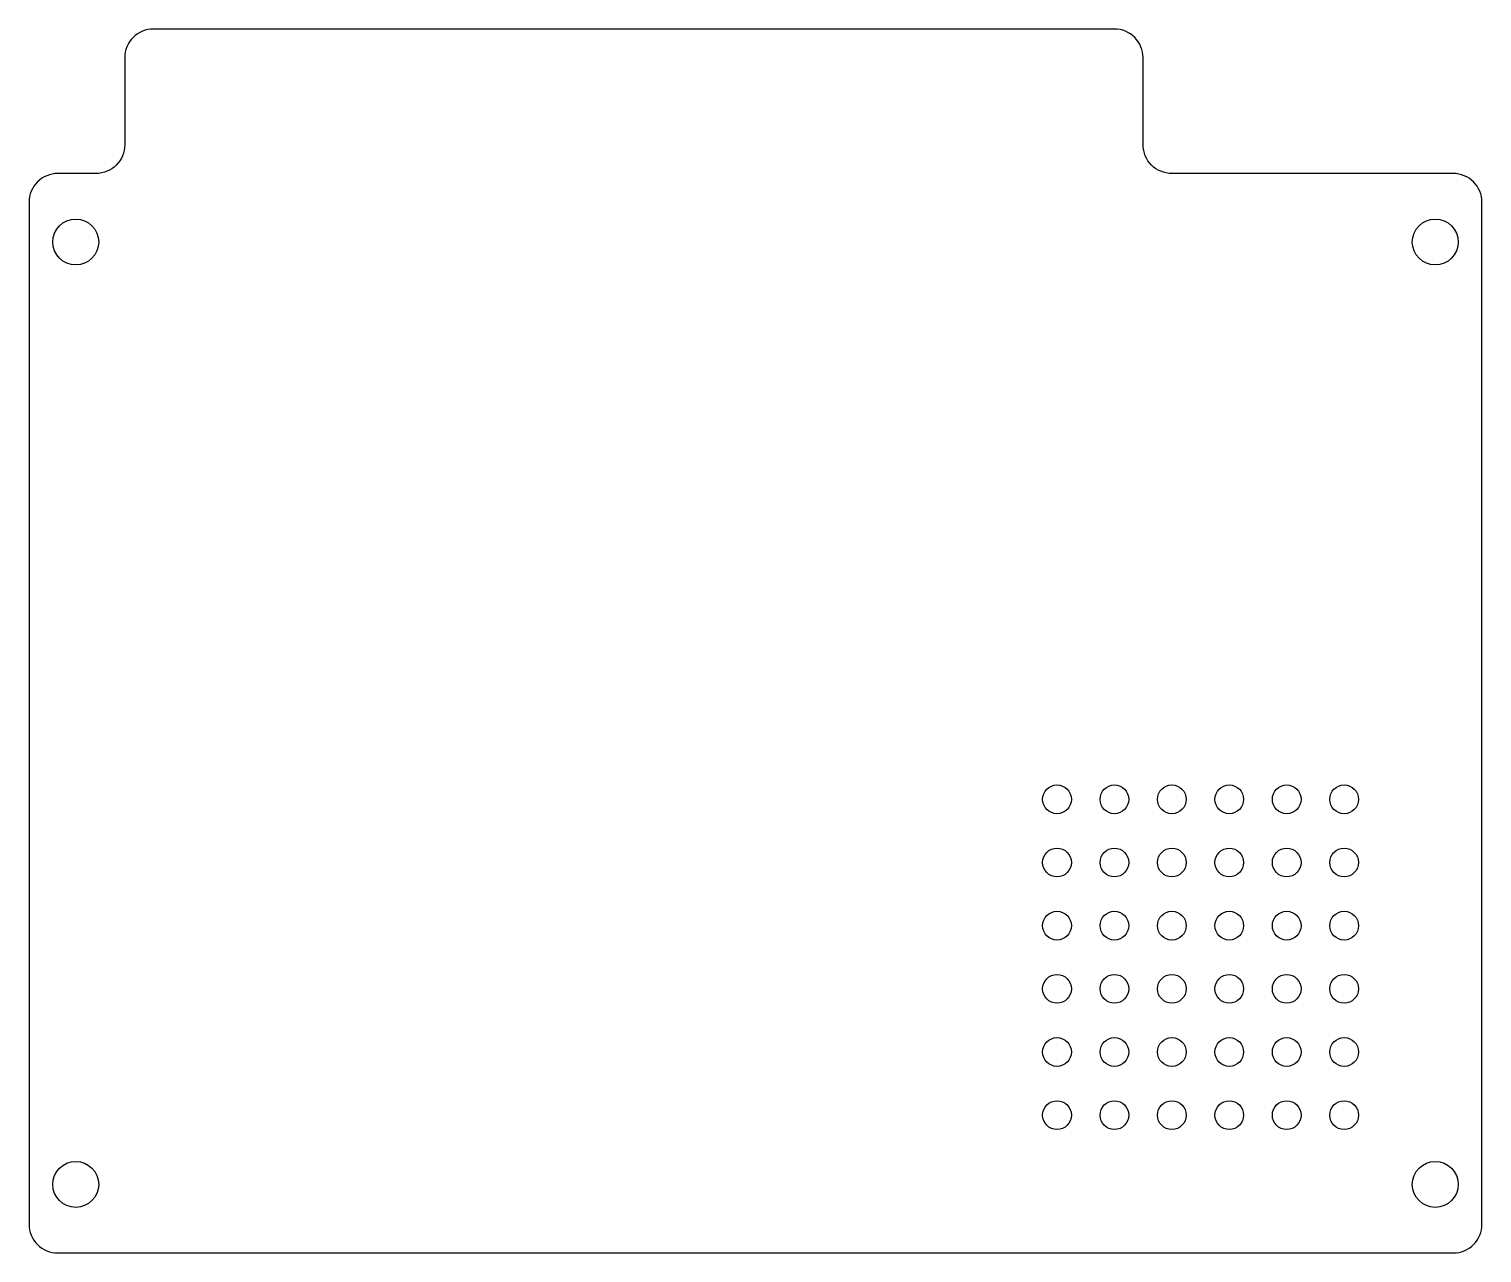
# Model space of a CAD drawing. Header units: millimetres. Extents: x -25.8 to 24.8, y -40.8 to 1.8.
import ezdxf

# ---------------------------------------------------------------- set-up
doc = ezdxf.new("R2010")
doc.units = ezdxf.units.MM
doc.layers.get('0').update_dxf_attribs({"linetype": 'CONTINUOUS'})

msp = doc.modelspace()

# ---------------------------------------------------------------- linework, layer by layer
msp.add_lwpolyline([(-23.468, -3.2), (-24.8, -3.2, 0.414214), (-25.8, -4.2), (-25.8, -6.525), (-25.8, -37.16), (-25.8, -37.475), (-25.8, -39.8, 0.414214), (-24.8, -40.8), (23.8, -40.8, 0.414214), (24.8, -39.8), (24.8, -4.2, 0.414214), (23.8, -3.2), (14, -3.2, -0.414214), (13, -2.2), (13, 0.832, 0.414214), (12, 1.832), (-21.468, 1.832, 0.414214), (-22.468, 0.832), (-22.468, -2.2, -0.414214)], format="xyb", close=True)
for centre, radius in [((-24.175, -5.587), 0.8), ((23.175, -5.587), 0.8), ((10, -25), 0.5), ((12, -25), 0.5), ((14, -25), 0.5), ((16, -25), 0.5), ((18, -25), 0.5), ((20, -25), 0.5), ((10, -27.2), 0.5), ((12, -27.2), 0.5), ((14, -27.2), 0.5), ((16, -27.2), 0.5), ((18, -27.2), 0.5), ((20, -27.2), 0.5), ((10, -29.4), 0.5), ((12, -29.4), 0.5), ((14, -29.4), 0.5), ((16, -29.4), 0.5), ((18, -29.4), 0.5), ((20, -29.4), 0.5), ((10, -31.6), 0.5), ((12, -31.6), 0.5), ((14, -31.6), 0.5), ((16, -31.6), 0.5), ((18, -31.6), 0.5), ((20, -31.6), 0.5), ((10, -33.8), 0.5), ((12, -33.8), 0.5), ((14, -33.8), 0.5), ((16, -33.8), 0.5), ((18, -33.8), 0.5), ((20, -33.8), 0.5), ((10, -36), 0.5), ((12, -36), 0.5), ((14, -36), 0.5), ((16, -36), 0.5), ((18, -36), 0.5), ((20, -36), 0.5), ((-24.175, -38.413), 0.8), ((23.175, -38.413), 0.8)]:
    msp.add_circle(centre, radius)

doc.saveas('drawing.dxf')
